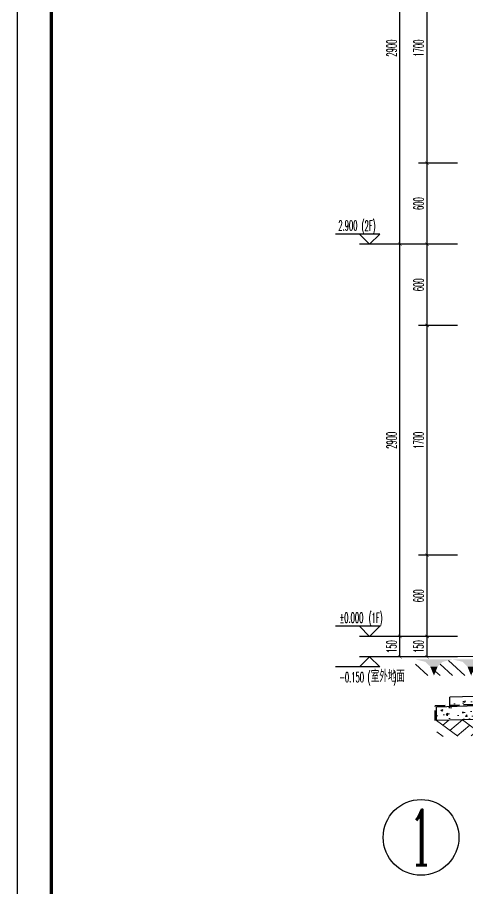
# Model space of a CAD drawing. Extents: x 826826 to 1642106, y -156213 to 399140.
# Drawn here: x 1490346 to 1493676, y 285901 to 292344 of the extents above; entities that cross this region are included whole.
import ezdxf
from ezdxf.enums import TextEntityAlignment as Align

# ---------------------------------------------------------------- set-up
doc = ezdxf.new("R2010")
doc.units = 0
doc.header["$LTSCALE"] = 1000
doc.linetypes.add('DASH', pattern=[0.35, 0.25, -0.1])
doc.layers.get('0').update_dxf_attribs({"linetype": 'CONTINUOUS'})
doc.layers.get('DEFPOINTS').update_dxf_attribs({"linetype": 'CONTINUOUS'})
for name, color, linetype in [('AXIS', 3, 'CONTINUOUS'), ('AXIS_TEXT', 4, 'CONTINUOUS'), ('COLUMN', 4, 'CONTINUOUS'), ('DIM_ELEV', 3, 'CONTINUOUS'), ('PUB_DIM', 3, 'CONTINUOUS'), ('PUB_TEXT', 2, 'CONTINUOUS'), ('yichutu', 7, 'CONTINUOUS')]:
    doc.layers.add(name, color=color, linetype=linetype)
for name, color, linetype, lineweight in [('图框', 9, 'CONTINUOUS', 18), ('立面-中轮廓线', 213, 'CONTINUOUS', 35), ('粉刷', 251, 'CONTINUOUS', 9)]:
    doc.layers.add(name, color=color, linetype=linetype, lineweight=lineweight)
doc.styles.add('_TCH_AXIS', font='COMPLEX', dxfattribs={"bigfont": 'GBCBIG'})
doc.styles.add('_TCH_DIM', font='SIMPLEX.shx', dxfattribs={"width": 0.7, "bigfont": 'GBCBIG.shx'})
doc.styles.add('_TCH_DIM_T3', font='SIMPLEX.shx', dxfattribs={"width": 0.494118, "bigfont": 'GBCBIG.shx'})
doc.dimstyles.new('_TCH_ARCH&&25', dxfattribs={"dimtxt": 74.375, "dimasz": 25, "dimexe": 62.5, "dimexo": 75, "dimgap": 25, "dimtad": 1, "dimdec": 0, "dimzin": 0, "dimdsep": 46, "dimtxsty": '_TCH_DIM_T3', "dimblk": 'ARCHTICK', "dimcen": 0.09, "dimclrt": 7, "dimazin": 0, "dimtfac": 1, "dimtdec": 0, "dimtix": 1, "dimtmove": 2, "dimatfit": 3, "dimldrblk": 'ARCHTICK', "dimfxl": 0, "dimtolj": 1, "dimtzin": 0, "dimarcsym": 0})
pattern_1 = [(50, (28072.99, 249033.25), (143.452037, -12.550427), [15, -165]), (355, (28072.99, 249033.25), (-27.750267, 150.438427), [12, -132]), (100.4514, (28084.94, 249032.2), (115.701876, 137.88791), [12.74804, -140.22842]), (46.1842, (28072.99, 249073.25), (213.44821, -33.1038), [22.5, -247.5]), (96.6356, (28090.77, 249070.5), (186.93254, 194.82357), [19.12206, -210.3426]), (351.1842, (28072.99, 249073.25), (186.93239, 194.82372), [18, -198]), (21, (28092.99, 249063.25), (119.38141, -80.52378), [15, -165]), (326, (28092.99, 249063.25), (48.663066, 145.03001), [12, -132]), (71.4514, (28102.93, 249056.54), (168.044526, 64.5061), [12.74804, -140.22842]), (37.5, (28072.986, 249033.25), (2.431971, 66.578771), [0, -130.4, 0, -134, 0, -132.5]), (7.5, (28072.986, 249033.25), (52.613907, 78.882342), [0, -76.4, 0, -127.4, 0, -50.5]), (327.5, (28028.386, 249033.25), (106.764487, -4.510974), [0, -50, 0, -156, 0, -207]), (317.5, (28008.39, 249033.25), (116.637234, 20.020996), [0, -65, 0, -103.6, 0, -147])]

# ---------------------------------------------------------------- blocks, each defined once
blk = doc.blocks.new('$LinePat$素土夯实')
at = {"color": 0}
for p, q in [((0, -210), (210, 0)), ((120, -300), (420, 0)), ((420, 0), (608, -188)), ((495, -300), (795, 0)), ((615, 0), (705, -90)), ((315, -105), (502, -293)), ((210, -210), (300, -300)), ((705, -300), (795, -210))]:
    blk.add_line(p, q, dxfattribs=at)
blk = doc.blocks.new('$LinePat$自然土壤')
at = {"color": 0}
for p, q in [((0, -90), (71, -19)), ((0, -300), (211, -89)), ((420, -300), (630, -90)), ((210, -300), (286, -224))]:
    blk.add_line(p, q, dxfattribs=at)
for points in [[(0, 0), (630, 0), (168, -45), (462, -45)], [(168, -45), (462, -45), (252, -132), (378, -132)], [(252, -132), (378, -132), (315, -300)]]:
    blk.add_solid(points, dxfattribs=at)
blk = doc.blocks.new('sanshui')
at = {"layer": '粉刷'}
h = blk.add_hatch(dxfattribs=at)
h.set_pattern_fill('混凝土', color=256, scale=20)
h.set_pattern_definition(pattern_1)
edge = h.paths.add_edge_path()
edge.add_line((346317.8, 427329.6), (346257.8, 427329.6))
edge.add_line((346257.8, 427329.6), (346257.8, 427160.3))
edge.add_arc((346157.8, 427160.3), 100, 271.71836, 360, ccw=False)
edge.add_line((346160.8, 427060.3), (345137.8, 427029.6))
edge.add_line((345137.8, 427029.6), (345137.8, 426969.6))
edge.add_line((345137.8, 426969.6), (346317.8, 427005))
edge.add_line((346317.8, 427005), (346317.8, 427329.6))
h = blk.add_hatch(dxfattribs=at)
h.set_pattern_fill('混凝土', color=256, scale=20)
h.set_pattern_definition(pattern_1)
h.paths.add_polyline_path([(346337.8, 426895.6), (346337.8, 426995.6), (345037.8, 426956.6), (345037.8, 426856.6)])
at = {"layer": 'COLUMN'}
for p, q in [((346257.8, 427329.6), (346317.8, 427329.6)), ((346257.8, 427160.3), (346257.8, 427329.6)), ((346317.8, 426995), (346317.8, 427329.6)), ((346160.8, 427060.3), (345137.8, 427029.6)), ((345137.8, 426959.6), (345137.8, 427029.6)), ((346338.1, 426995.6), (345037.8, 426956.6)), ((345037.8, 426856.6), (345037.8, 426956.6)), ((346338.1, 426895.6), (345037.8, 426856.6))]:
    blk.add_line(p, q, dxfattribs=at)
blk.add_arc((346157.8, 427160.3), 100, 271.71836, 0, dxfattribs=at)
at = {"layer": '立面-中轮廓线', "linetype": 'DASH', "ltscale": 0.3}
blk.add_lwpolyline([(345027.8, 426856.6), (345027.8, 426966.3), (346317.8, 427005)], dxfattribs=at)
at = {"layer": '粉刷'}
blk.add_line((344881.5, 427329.6), (346257.8, 427329.6), dxfattribs=at)
at = {"layer": '粉刷', "yscale": 0.4, "zscale": 0.4}
for name, p, xscale, rotation in [('$LinePat$自然土壤', (345156.8, 427309.6), -0.4369306507241237, 359.9999999999903), ('$LinePat$自然土壤', (345432, 427309.6), -0.4369306507241237, 359.9999999999903), ('$LinePat$自然土壤', (345707.3, 427309.6), -0.4369306507241237, 359.9999999999903), ('$LinePat$自然土壤', (345982.6, 427309.6), -0.4369306507241237, 359.9999999999903), ('$LinePat$自然土壤', (346257.8, 427309.6), -0.4369306507241237, 359.9999999999903), ('$LinePat$素土夯实', (345851.2, 426881), -0.5117605352322558, 1.718358001643932), ('$LinePat$素土夯实', (346257.8, 426893.2), -0.5117605352322558, 1.718358001643932), ('$LinePat$素土夯实', (345444.5, 426868.8), -0.5117605352322558, 1.718358001643932)]:
    blk.add_blockref(name, p, dxfattribs=dict(at, xscale=xscale, rotation=rotation))
blk = doc.blocks.new('GFDDDDRG')
at = {"layer": '图框'}
blk.add_lwpolyline([(923310, -107437), (923310, -159999), (893610, -159999), (893610, -107437)], close=True, dxfattribs=at)
blk.add_lwpolyline([(923310, -107437), (923310, -159999), (893610, -159999), (893610, -107437)], close=True, dxfattribs=at)
at = {"layer": '图框', "const_width": 50}
blk.add_lwpolyline([(894110, -159499), (922810, -159499), (922810, -108687), (894110, -108687)], close=True, dxfattribs=at)
blk = doc.blocks.new('yct-1051-594-26275-14850-25-1002.0')
at = {"layer": 'yichutu', "color": 7}
blk.add_lwpolyline([(0, 0), (0, 14850), (26275, 14850), (26275, 0)], close=True, dxfattribs=at)
blk = doc.blocks.new('_ArchTick')
at = {"color": 0, "linetype": 'ByBlock', "const_width": 0.15}
blk.add_lwpolyline([(-0.5, -0.5), (0.5, 0.5)], dxfattribs=at)
blk = doc.blocks.new('*D2143')
at = {"layer": 'DEFPOINTS', "color": 0}
for p in [(1493376.2, 287766.4), (1493676.2, 287766.4), (1493676.2, 287615.9)]:
    blk.add_point(p, dxfattribs=at)
at = {"layer": 'PUB_DIM', "color": 0, "lineweight": -2}
for p, q in [((1493601.2, 287766.4), (1493313.7, 287766.4)), ((1493376.2, 287615.9), (1493376.2, 287766.4)), ((1493601.2, 287615.9), (1493313.7, 287615.9))]:
    blk.add_line(p, q, dxfattribs=at)
at = {"layer": 'PUB_DIM', "color": 0, "lineweight": -2, "xscale": 25, "yscale": 25, "zscale": 25}
for p, rotation in [((1493376.2, 287766.4), 90), ((1493376.2, 287615.9), 270)]:
    blk.add_blockref('_ArchTick', p, dxfattribs=dict(at, rotation=rotation))
at = {"layer": 'PUB_DIM', "color": 7, "insert": (1493314, 287691.1), "char_height": 74.38, "attachment_point": 5, "rotation": 90, "style": '_TCH_DIM_T3'}
blk.add_mtext('\\A1;150', dxfattribs=at)
blk = doc.blocks.new('*D2144')
at = {"layer": 'DEFPOINTS', "color": 0}
for p in [(1493376.2, 288366.4), (1493676.2, 288366.4), (1493676.2, 287766.4)]:
    blk.add_point(p, dxfattribs=at)
at = {"layer": 'PUB_DIM', "color": 0, "lineweight": -2}
for p, q in [((1493601.2, 288366.4), (1493313.7, 288366.4)), ((1493376.2, 287766.4), (1493376.2, 288366.4)), ((1493601.2, 287766.4), (1493313.7, 287766.4))]:
    blk.add_line(p, q, dxfattribs=at)
at = {"layer": 'PUB_DIM', "color": 0, "lineweight": -2, "xscale": 25, "yscale": 25, "zscale": 25}
for p, rotation in [((1493376.2, 288366.4), 90), ((1493376.2, 287766.4), 270)]:
    blk.add_blockref('_ArchTick', p, dxfattribs=dict(at, rotation=rotation))
at = {"layer": 'PUB_DIM', "color": 7, "insert": (1493314, 288066.4), "char_height": 74.38, "attachment_point": 5, "rotation": 90, "style": '_TCH_DIM_T3'}
blk.add_mtext('\\A1;600', dxfattribs=at)
blk = doc.blocks.new('*D2145')
at = {"layer": 'DEFPOINTS', "color": 0}
for p in [(1493376.2, 290066.4), (1493676.2, 290066.4), (1493676.2, 288366.4)]:
    blk.add_point(p, dxfattribs=at)
at = {"layer": 'PUB_DIM', "color": 0, "lineweight": -2}
for p, q in [((1493601.2, 290066.4), (1493313.7, 290066.4)), ((1493376.2, 288366.4), (1493376.2, 290066.4)), ((1493601.2, 288366.4), (1493313.7, 288366.4))]:
    blk.add_line(p, q, dxfattribs=at)
at = {"layer": 'PUB_DIM', "color": 0, "lineweight": -2, "xscale": 25, "yscale": 25, "zscale": 25}
for p, rotation in [((1493376.2, 290066.4), 90), ((1493376.2, 288366.4), 270)]:
    blk.add_blockref('_ArchTick', p, dxfattribs=dict(at, rotation=rotation))
at = {"layer": 'PUB_DIM', "color": 7, "insert": (1493314, 289216.4), "char_height": 74.38, "attachment_point": 5, "rotation": 90, "style": '_TCH_DIM_T3'}
blk.add_mtext('\\A1;1700', dxfattribs=at)
blk = doc.blocks.new('*D2146')
at = {"layer": 'DEFPOINTS', "color": 0}
for p in [(1493376.2, 290666.4), (1493676.2, 290666.4), (1493676.2, 290066.4)]:
    blk.add_point(p, dxfattribs=at)
at = {"layer": 'PUB_DIM', "color": 0, "lineweight": -2}
for p, q in [((1493601.2, 290666.4), (1493313.7, 290666.4)), ((1493376.2, 290066.4), (1493376.2, 290666.4)), ((1493601.2, 290066.4), (1493313.7, 290066.4))]:
    blk.add_line(p, q, dxfattribs=at)
at = {"layer": 'PUB_DIM', "color": 0, "lineweight": -2, "xscale": 25, "yscale": 25, "zscale": 25}
for p, rotation in [((1493376.2, 290666.4), 90), ((1493376.2, 290066.4), 270)]:
    blk.add_blockref('_ArchTick', p, dxfattribs=dict(at, rotation=rotation))
at = {"layer": 'PUB_DIM', "color": 7, "insert": (1493314, 290366.4), "char_height": 74.38, "attachment_point": 5, "rotation": 90, "style": '_TCH_DIM_T3'}
blk.add_mtext('\\A1;600', dxfattribs=at)
blk = doc.blocks.new('*D2147')
at = {"layer": 'DEFPOINTS', "color": 0}
for p in [(1493376.2, 291266.4), (1493676.2, 291266.4), (1493676.2, 290666.4)]:
    blk.add_point(p, dxfattribs=at)
at = {"layer": 'PUB_DIM', "color": 0, "lineweight": -2}
for p, q in [((1493601.2, 291266.4), (1493313.7, 291266.4)), ((1493376.2, 290666.4), (1493376.2, 291266.4)), ((1493601.2, 290666.4), (1493313.7, 290666.4))]:
    blk.add_line(p, q, dxfattribs=at)
at = {"layer": 'PUB_DIM', "color": 0, "lineweight": -2, "xscale": 25, "yscale": 25, "zscale": 25}
for p, rotation in [((1493376.2, 291266.4), 90), ((1493376.2, 290666.4), 270)]:
    blk.add_blockref('_ArchTick', p, dxfattribs=dict(at, rotation=rotation))
at = {"layer": 'PUB_DIM', "color": 7, "insert": (1493314, 290966.4), "char_height": 74.38, "attachment_point": 5, "rotation": 90, "style": '_TCH_DIM_T3'}
blk.add_mtext('\\A1;600', dxfattribs=at)
blk = doc.blocks.new('*D2148')
at = {"layer": 'DEFPOINTS', "color": 0}
for p in [(1493376.2, 292966.4), (1493676.2, 292966.4), (1493676.2, 291266.4)]:
    blk.add_point(p, dxfattribs=at)
at = {"layer": 'PUB_DIM', "color": 0, "lineweight": -2}
for p, q in [((1493601.2, 292966.4), (1493313.7, 292966.4)), ((1493376.2, 291266.4), (1493376.2, 292966.4)), ((1493601.2, 291266.4), (1493313.7, 291266.4))]:
    blk.add_line(p, q, dxfattribs=at)
at = {"layer": 'PUB_DIM', "color": 0, "lineweight": -2, "xscale": 25, "yscale": 25, "zscale": 25}
for p, rotation in [((1493376.2, 292966.4), 90), ((1493376.2, 291266.4), 270)]:
    blk.add_blockref('_ArchTick', p, dxfattribs=dict(at, rotation=rotation))
at = {"layer": 'PUB_DIM', "color": 7, "insert": (1493314, 292116.4), "char_height": 74.38, "attachment_point": 5, "rotation": 90, "style": '_TCH_DIM_T3'}
blk.add_mtext('\\A1;1700', dxfattribs=at)
blk = doc.blocks.new('*D2160')
at = {"layer": 'DEFPOINTS', "color": 0}
for p in [(1493176.2, 287766.4), (1493676.2, 287766.4), (1493676.2, 287615.9)]:
    blk.add_point(p, dxfattribs=at)
at = {"layer": 'PUB_DIM', "color": 0, "lineweight": -2}
for p, q in [((1493601.2, 287766.4), (1493113.7, 287766.4)), ((1493176.2, 287615.9), (1493176.2, 287766.4)), ((1493601.2, 287615.9), (1493113.7, 287615.9))]:
    blk.add_line(p, q, dxfattribs=at)
at = {"layer": 'PUB_DIM', "color": 0, "lineweight": -2, "xscale": 25, "yscale": 25, "zscale": 25}
for p, rotation in [((1493176.2, 287766.4), 90), ((1493176.2, 287615.9), 270)]:
    blk.add_blockref('_ArchTick', p, dxfattribs=dict(at, rotation=rotation))
at = {"layer": 'PUB_DIM', "color": 7, "insert": (1493114, 287691.1), "char_height": 74.38, "attachment_point": 5, "rotation": 90, "style": '_TCH_DIM_T3'}
blk.add_mtext('\\A1;150', dxfattribs=at)
blk = doc.blocks.new('*D2161')
at = {"layer": 'DEFPOINTS', "color": 0}
for p in [(1493176.2, 290666.4), (1493676.2, 290666.4), (1493676.2, 287766.4)]:
    blk.add_point(p, dxfattribs=at)
at = {"layer": 'PUB_DIM', "color": 0, "lineweight": -2}
for p, q in [((1493601.2, 290666.4), (1493113.7, 290666.4)), ((1493176.2, 287766.4), (1493176.2, 290666.4)), ((1493601.2, 287766.4), (1493113.7, 287766.4))]:
    blk.add_line(p, q, dxfattribs=at)
at = {"layer": 'PUB_DIM', "color": 0, "lineweight": -2, "xscale": 25, "yscale": 25, "zscale": 25}
for p, rotation in [((1493176.2, 290666.4), 90), ((1493176.2, 287766.4), 270)]:
    blk.add_blockref('_ArchTick', p, dxfattribs=dict(at, rotation=rotation))
at = {"layer": 'PUB_DIM', "color": 7, "insert": (1493114, 289216.4), "char_height": 74.38, "attachment_point": 5, "rotation": 90, "style": '_TCH_DIM_T3'}
blk.add_mtext('\\A1;2900', dxfattribs=at)
blk = doc.blocks.new('*D2162')
at = {"layer": 'DEFPOINTS', "color": 0}
for p in [(1493176.2, 293566.4), (1493676.2, 293566.4), (1493676.2, 290666.4)]:
    blk.add_point(p, dxfattribs=at)
at = {"layer": 'PUB_DIM', "color": 0, "lineweight": -2}
for p, q in [((1493601.2, 293566.4), (1493113.7, 293566.4)), ((1493176.2, 290666.4), (1493176.2, 293566.4)), ((1493601.2, 290666.4), (1493113.7, 290666.4))]:
    blk.add_line(p, q, dxfattribs=at)
at = {"layer": 'PUB_DIM', "color": 0, "lineweight": -2, "xscale": 25, "yscale": 25, "zscale": 25}
for p, rotation in [((1493176.2, 293566.4), 90), ((1493176.2, 290666.4), 270)]:
    blk.add_blockref('_ArchTick', p, dxfattribs=dict(at, rotation=rotation))
at = {"layer": 'PUB_DIM', "color": 7, "insert": (1493114, 292116.4), "char_height": 74.38, "attachment_point": 5, "rotation": 90, "style": '_TCH_DIM_T3'}
blk.add_mtext('\\A1;2900', dxfattribs=at)

msp = doc.modelspace()

# ---------------------------------------------------------------- linework, layer by layer
at = {"layer": 'AXIS', "color": 6}
msp.add_circle((1493331.78, 286279.8), 280, dxfattribs=at)
at = {"layer": 'DIM_ELEV', "color": 1}
for p, q in [((1493026.2, 290741.38), (1492698.2, 290741.38)), ((1492951.2, 290666.38), (1492876.2, 290741.38)), ((1492951.2, 290666.38), (1493026.2, 290741.38)), ((1493376.2, 290666.38), (1492876.2, 290666.38))]:
    msp.add_line(p, q, dxfattribs=at)
at = {"layer": 'DIM_ELEV'}
for p, q in [((1493026.2, 287841.38), (1492698.2, 287841.38)), ((1492951.2, 287766.38), (1492876.2, 287841.38)), ((1492951.2, 287766.38), (1493026.2, 287841.38)), ((1493376.2, 287766.38), (1492876.2, 287766.38)), ((1492951.2, 287615.91), (1492876.2, 287540.91)), ((1493376.2, 287615.91), (1492876.2, 287615.91)), ((1492951.2, 287615.91), (1493026.2, 287540.91)), ((1493026.2, 287540.91), (1492698.2, 287540.91))]:
    msp.add_line(p, q, dxfattribs=at)

# ---------------------------------------------------------------- block references
at = {"xscale": 0.5, "yscale": 0.5, "zscale": 0.5}
msp.add_blockref('GFDDDDRG', (1043541.4, 362492.89), dxfattribs=at)
msp.add_blockref('sanshui', (1148408.27, -139713.25))
at = {"layer": 'yichutu', "rotation": 270}
msp.add_blockref('yct-1051-594-26275-14850-25-1002.0', (1490346.29, 308774.41), dxfattribs=at)

# ---------------------------------------------------------------- texts
at = {"layer": 'AXIS_TEXT', "color": 6, "style": '_TCH_AXIS'}
msp.add_text('1', height=411.78, dxfattribs=at).set_placement((1493243.54, 286073.92), (1493420.02, 286073.92), align=Align.FIT)
at = {"layer": 'PUB_TEXT', "color": 1, "style": '_TCH_DIM', "width": 0.494118}
for s, p in [('2.900', (1492720.1, 290767.63)), ('(2F)', (1492892.25, 290766.41))]:
    msp.add_text(s, height=74.375, dxfattribs=at).set_placement(p)
at = {"layer": 'PUB_TEXT', "style": '_TCH_DIM'}
for s, height, width, p in [('%%P0.000', 74.375, 0.494118, (1492729.2, 287867.63)), ('(1F)', 74.375, 0.494118, (1492944.57, 287866.41)), ('室外地面', 89.362, 0.7, (1492961.02, 287428.39)), ('-0.150', 74.375, 0.494118, (1492727.8, 287427.16)), ('(', 74.38, 0.494118, (1492936.52, 287428.39)), (')', 74.38, 0.494118, (1493127.83, 287428.39))]:
    msp.add_text(s, height=height, dxfattribs=dict(at, width=width)).set_placement(p)

# ---------------------------------------------------------------- dimensions: what is measured, and where the dimension line sits
at = {"layer": 'PUB_DIM'}
for p1, p2, distance, picture, middle in [((1493676.2, 290666.38), (1493676.2, 293566.38), 500, '*D2162', (1493114.01, 292116.38)), ((1493676.2, 291266.38), (1493676.2, 292966.38), 300, '*D2148', (1493314.01, 292116.38)), ((1493676.2, 290666.38), (1493676.2, 291266.38), 300, '*D2147', (1493314.01, 290966.38)), ((1493676.2, 287766.38), (1493676.2, 290666.38), 500, '*D2161', (1493114.01, 289216.38)), ((1493676.2, 290066.38), (1493676.2, 290666.38), 300, '*D2146', (1493314.01, 290366.38)), ((1493676.2, 288366.38), (1493676.2, 290066.38), 300, '*D2145', (1493314.01, 289216.38)), ((1493676.2, 287766.38), (1493676.2, 288366.38), 300, '*D2144', (1493314.01, 288066.38)), ((1493676.2, 287615.91), (1493676.2, 287766.38), 500, '*D2160', (1493114.01, 287691.15)), ((1493676.2, 287615.91), (1493676.2, 287766.38), 300, '*D2143', (1493314.01, 287691.15))]:
    dim = msp.add_aligned_dim(p1=p1, p2=p2, distance=distance, dimstyle='_TCH_ARCH&&25', dxfattribs=at)
    dim.commit()
    dim.dimension.update_dxf_attribs({"geometry": picture, "text_midpoint": middle})

doc.saveas('drawing.dxf')
